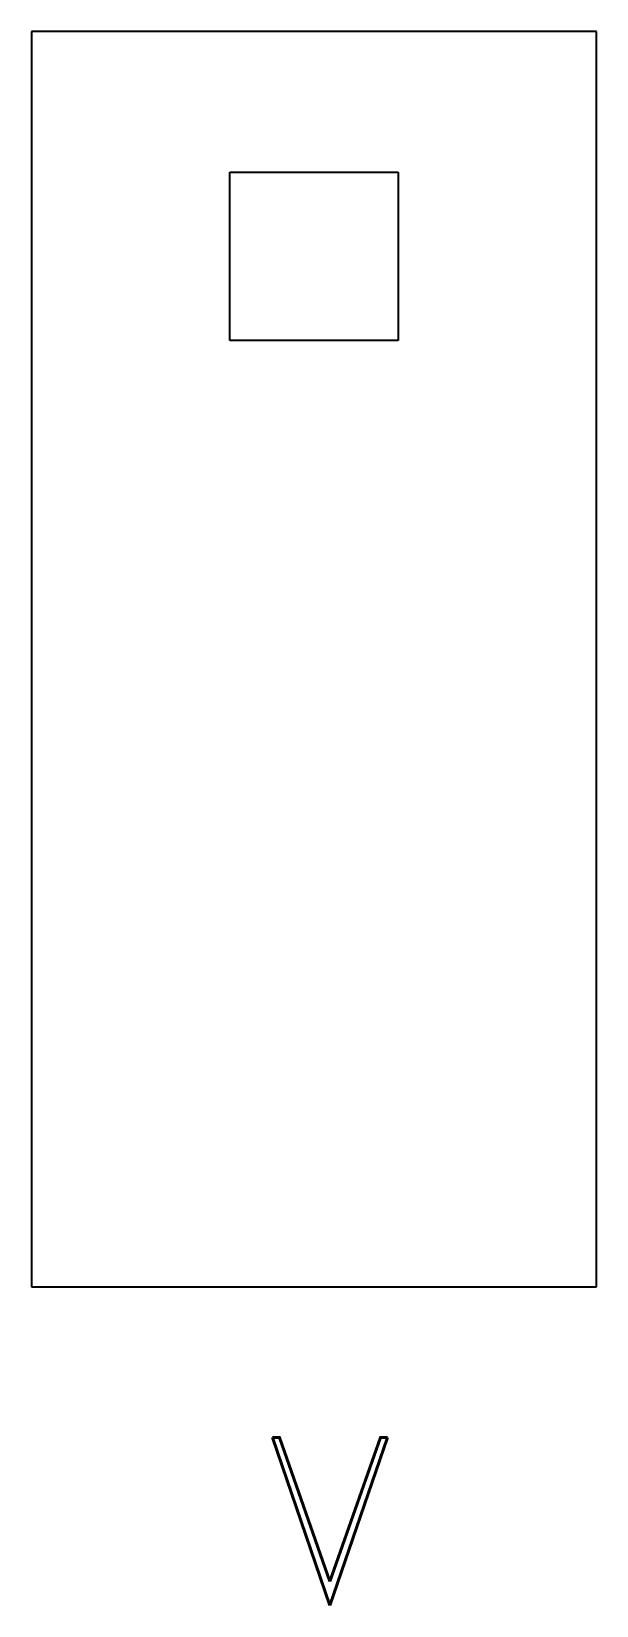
# Model space of a CAD drawing. Extents: x -12 to 25, y -59 to 45.
import ezdxf
from ezdxf.enums import TextEntityAlignment as Align

# ---------------------------------------------------------------- set-up
doc = ezdxf.new("R2010")
doc.units = 0
doc.header["$LTSCALE"] = 0.25
doc.layers.add('R-DOOR-ANNO', color=7, linetype='CONTINUOUS')
doc.layers.add('R-DOOR-OTLN', color=1, linetype='CONTINUOUS')
doc.styles.get("Standard").update_dxf_attribs({"font": 'ROMAND'})

msp = doc.modelspace()

# ---------------------------------------------------------------- linework, layer by layer
at = {"layer": 'R-DOOR-OTLN'}
for p, q in [((-12.018217, 45.387254), (-12.018217, -37.737713)), ((25.388027, 45.387254), (-12.018217, 45.387254)), ((-12.018217, 45.387254), (-12.018217, -37.737713)), ((25.388027, 45.387254), (-12.018217, 45.387254)), ((25.388027, -37.737713), (25.388027, 45.387254)), ((25.388027, -37.737713), (25.388027, 45.387254)), ((1.118856, 36.063898), (12.250954, 36.063898)), ((1.118856, 24.931799), (1.118856, 36.063898)), ((1.118856, 36.063898), (12.250954, 36.063898)), ((1.118856, 24.931799), (1.118856, 36.063898)), ((12.250954, 36.063898), (12.250954, 24.931799)), ((12.250954, 36.063898), (12.250954, 24.931799)), ((12.250954, 24.931799), (1.118856, 24.931799)), ((12.250954, 24.931799), (1.118856, 24.931799)), ((-12.018217, -37.737713), (25.388027, -37.737713)), ((-12.018217, -37.737713), (25.388027, -37.737713))]:
    msp.add_line(p, q, dxfattribs=at)

# ---------------------------------------------------------------- texts
at = {"layer": 'R-DOOR-ANNO'}
msp.add_text('V', height=11.130423, dxfattribs=at).set_placement((7.743707, -58.844322), align=Align.CENTER)

doc.saveas('drawing.dxf')
